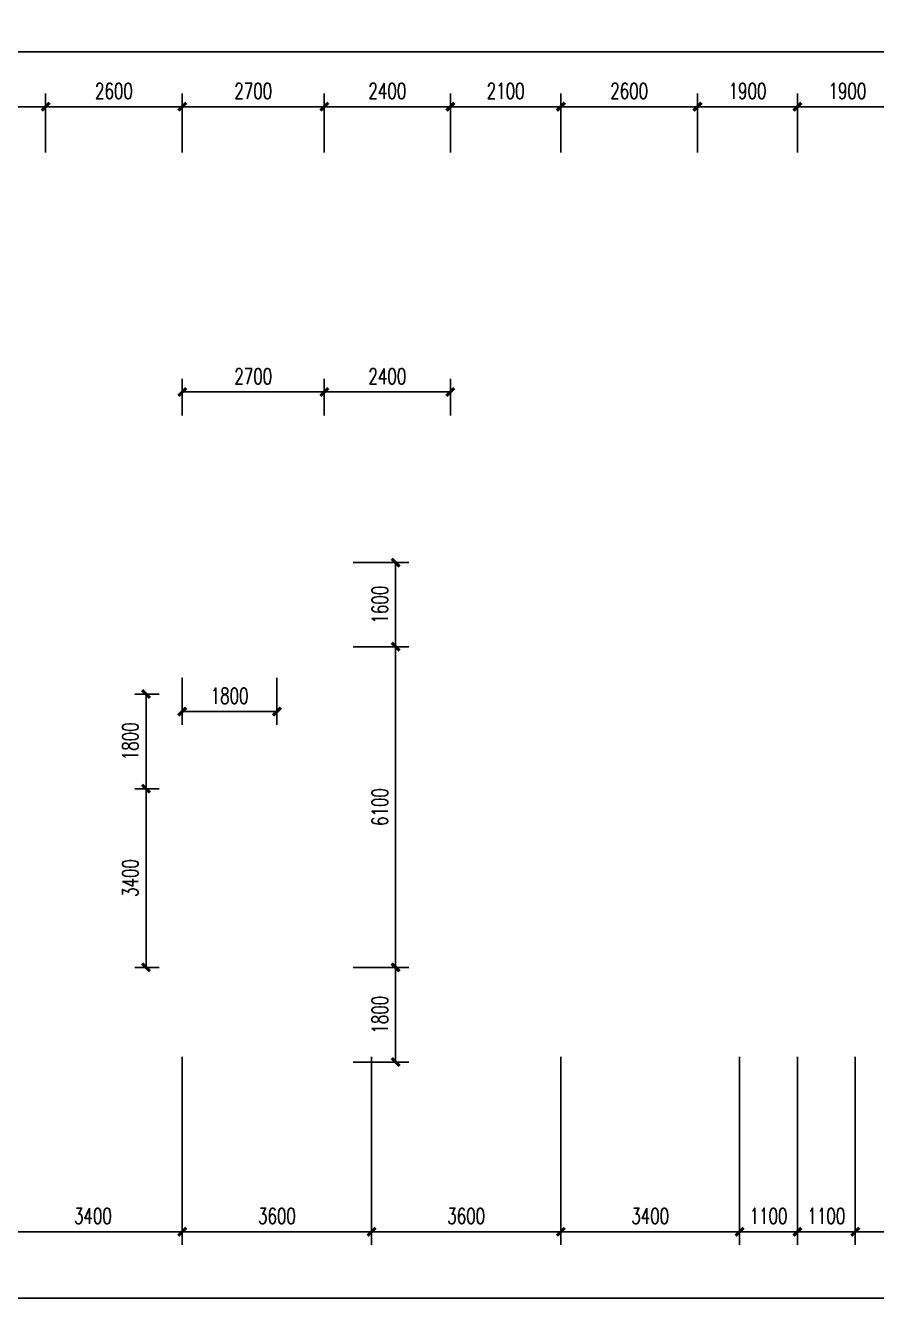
# Model space of a CAD drawing. Extents: x 23428 to 24977637, y 11095 to 11339778.
# Drawn here: x 24880187 to 24896365, y 11152756 to 11177209 of the extents above; entities that cross this region are included whole.
import ezdxf

# ---------------------------------------------------------------- set-up
doc = ezdxf.new("R2010")
doc.units = 0
doc.header["$LTSCALE"] = 1000
doc.layers.add('A-ANNO-DIMS', color=3, linetype='Continuous')
doc.styles.add('DIM_FONT', font='SIMPLEX', dxfattribs={"width": 0.7, "bigfont": 'GBCBIG'})
doc.dimstyles.new('DIMN', dxfattribs={"dimtxt": 300, "dimasz": 150, "dimexe": 250, "dimexo": 300, "dimgap": 150, "dimtad": 1, "dimdec": 0, "dimzin": 0, "dimdsep": 46, "dimtxsty": 'DIM_FONT', "dimblk": 'ARCHTICK', "dimcen": 0.09, "dimclrt": 7, "dimazin": 2, "dimtfac": 1, "dimtdec": 0, "dimtix": 1, "dimtmove": 2, "dimatfit": 3, "dimldrblk": 'ARCHTICK', "dimtolj": 1, "dimtzin": 0, "dimarcsym": 0})

# ---------------------------------------------------------------- blocks, each defined once
blk = doc.blocks.new('_ArchTick')
at = {"color": 0, "linetype": 'ByBlock', "const_width": 0.4}
blk.add_lwpolyline([(-0.5, -0.5), (0.5, 0.5)], dxfattribs=at)
blk = doc.blocks.new('*D272')
at = {"layer": 'A-ANNO-DIMS', "color": 0, "lineweight": -2}
for p, q in [((24883165, 11164804), (24883165, 11163913)), ((24884965, 11164804), (24884965, 11163913)), ((24883165, 11164163), (24884965, 11164163))]:
    blk.add_line(p, q, dxfattribs=at)
at = {"layer": 'Defpoints', "color": 0}
for p in [(24883165, 11165104), (24884965, 11165104), (24884965, 11164163)]:
    blk.add_point(p, dxfattribs=at)
at = {"layer": 'A-ANNO-DIMS', "color": 0, "lineweight": -2, "xscale": 150, "yscale": 150, "zscale": 150, "rotation": 180}
blk.add_blockref('_ArchTick', (24883165, 11164163), dxfattribs=at)
at = {"layer": 'A-ANNO-DIMS', "color": 0, "lineweight": -2, "xscale": 150, "yscale": 150, "zscale": 150}
blk.add_blockref('_ArchTick', (24884965, 11164163), dxfattribs=at)
at = {"layer": 'A-ANNO-DIMS', "color": 7, "insert": (24884065, 11164463), "char_height": 300, "attachment_point": 5, "style": 'DIM_FONT'}
blk.add_mtext('\\A1;1800', dxfattribs=at)
blk = doc.blocks.new('*D273')
at = {"layer": 'A-ANNO-DIMS', "color": 0, "lineweight": -2}
for p, q in [((24882265, 11164497), (24882725, 11164497)), ((24882475, 11162697), (24882475, 11164497)), ((24882265, 11162697), (24882725, 11162697))]:
    blk.add_line(p, q, dxfattribs=at)
at = {"layer": 'Defpoints', "color": 0}
for p in [(24881965, 11164497), (24882475, 11164497), (24881965, 11162697)]:
    blk.add_point(p, dxfattribs=at)
at = {"layer": 'A-ANNO-DIMS', "color": 0, "lineweight": -2, "xscale": 150, "yscale": 150, "zscale": 150}
for p, rotation in [((24882475, 11164497), 90), ((24882475, 11162697), 270)]:
    blk.add_blockref('_ArchTick', p, dxfattribs=dict(at, rotation=rotation))
at = {"layer": 'A-ANNO-DIMS', "color": 7, "insert": (24882175, 11163597), "char_height": 300, "attachment_point": 5, "rotation": 90, "style": 'DIM_FONT'}
blk.add_mtext('\\A1;1800', dxfattribs=at)
blk = doc.blocks.new('*D274')
at = {"layer": 'A-ANNO-DIMS', "color": 0, "lineweight": -2}
for p, q in [((24882265, 11162697), (24882725, 11162697)), ((24882475, 11159297), (24882475, 11162697)), ((24882265, 11159297), (24882725, 11159297))]:
    blk.add_line(p, q, dxfattribs=at)
at = {"layer": 'Defpoints', "color": 0}
for p in [(24881965, 11162697), (24882475, 11162697), (24881965, 11159297)]:
    blk.add_point(p, dxfattribs=at)
at = {"layer": 'A-ANNO-DIMS', "color": 0, "lineweight": -2, "xscale": 150, "yscale": 150, "zscale": 150}
for p, rotation in [((24882475, 11162697), 90), ((24882475, 11159297), 270)]:
    blk.add_blockref('_ArchTick', p, dxfattribs=dict(at, rotation=rotation))
at = {"layer": 'A-ANNO-DIMS', "color": 7, "insert": (24882175, 11160997), "char_height": 300, "attachment_point": 5, "rotation": 90, "style": 'DIM_FONT'}
blk.add_mtext('\\A1;3400', dxfattribs=at)
blk = doc.blocks.new('*D280')
at = {"layer": 'A-ANNO-DIMS', "color": 0, "lineweight": -2}
for p, q in [((24848065, 11176219), (24848065, 11176962)), ((24911065, 11176219), (24911065, 11176962)), ((24848065, 11176712), (24911065, 11176712))]:
    blk.add_line(p, q, dxfattribs=at)
at = {"layer": 'Defpoints', "color": 0}
for p in [(24911065, 11176712), (24848065, 11175919), (24911065, 11175919)]:
    blk.add_point(p, dxfattribs=at)
at = {"layer": 'A-ANNO-DIMS', "color": 0, "lineweight": -2, "xscale": 150, "yscale": 150, "zscale": 150, "rotation": 180}
blk.add_blockref('_ArchTick', (24848065, 11176712), dxfattribs=at)
at = {"layer": 'A-ANNO-DIMS', "color": 0, "lineweight": -2, "xscale": 150, "yscale": 150, "zscale": 150}
blk.add_blockref('_ArchTick', (24911065, 11176712), dxfattribs=at)
at = {"layer": 'A-ANNO-DIMS', "color": 7, "insert": (24879565, 11177012), "char_height": 300, "attachment_point": 5, "style": 'DIM_FONT'}
blk.add_mtext('\\A1;63000', dxfattribs=at)
blk = doc.blocks.new('*D281')
at = {"layer": 'A-ANNO-DIMS', "color": 0, "lineweight": -2}
for p, q in [((24879765, 11174797), (24879765, 11175919)), ((24880565, 11174797), (24880565, 11175919)), ((24879765, 11175669), (24880565, 11175669))]:
    blk.add_line(p, q, dxfattribs=at)
at = {"layer": 'Defpoints', "color": 0}
for p in [(24880565, 11175669), (24879765, 11174497), (24880565, 11174497)]:
    blk.add_point(p, dxfattribs=at)
at = {"layer": 'A-ANNO-DIMS', "color": 0, "lineweight": -2, "xscale": 150, "yscale": 150, "zscale": 150, "rotation": 180}
blk.add_blockref('_ArchTick', (24879765, 11175669), dxfattribs=at)
at = {"layer": 'A-ANNO-DIMS', "color": 0, "lineweight": -2, "xscale": 150, "yscale": 150, "zscale": 150}
blk.add_blockref('_ArchTick', (24880565, 11175669), dxfattribs=at)
at = {"layer": 'A-ANNO-DIMS', "color": 7, "insert": (24879565, 11176237), "char_height": 300, "attachment_point": 5, "style": 'DIM_FONT'}
blk.add_mtext('\\A1;800', dxfattribs=at)
blk = doc.blocks.new('*D282')
at = {"layer": 'A-ANNO-DIMS', "color": 0, "lineweight": -2}
for p, q in [((24880565, 11174797), (24880565, 11175919)), ((24883165, 11174797), (24883165, 11175919)), ((24880565, 11175669), (24883165, 11175669))]:
    blk.add_line(p, q, dxfattribs=at)
at = {"layer": 'Defpoints', "color": 0}
for p in [(24883165, 11175669), (24880565, 11174497), (24883165, 11174497)]:
    blk.add_point(p, dxfattribs=at)
at = {"layer": 'A-ANNO-DIMS', "color": 0, "lineweight": -2, "xscale": 150, "yscale": 150, "zscale": 150, "rotation": 180}
blk.add_blockref('_ArchTick', (24880565, 11175669), dxfattribs=at)
at = {"layer": 'A-ANNO-DIMS', "color": 0, "lineweight": -2, "xscale": 150, "yscale": 150, "zscale": 150}
blk.add_blockref('_ArchTick', (24883165, 11175669), dxfattribs=at)
at = {"layer": 'A-ANNO-DIMS', "color": 7, "insert": (24881865, 11175969), "char_height": 300, "attachment_point": 5, "style": 'DIM_FONT'}
blk.add_mtext('\\A1;2600', dxfattribs=at)
blk = doc.blocks.new('*D283')
at = {"layer": 'A-ANNO-DIMS', "color": 0, "lineweight": -2}
for p, q in [((24883165, 11174797), (24883165, 11175919)), ((24885865, 11174797), (24885865, 11175919)), ((24883165, 11175669), (24885865, 11175669))]:
    blk.add_line(p, q, dxfattribs=at)
at = {"layer": 'Defpoints', "color": 0}
for p in [(24885865, 11175669), (24883165, 11174497), (24885865, 11174497)]:
    blk.add_point(p, dxfattribs=at)
at = {"layer": 'A-ANNO-DIMS', "color": 0, "lineweight": -2, "xscale": 150, "yscale": 150, "zscale": 150, "rotation": 180}
blk.add_blockref('_ArchTick', (24883165, 11175669), dxfattribs=at)
at = {"layer": 'A-ANNO-DIMS', "color": 0, "lineweight": -2, "xscale": 150, "yscale": 150, "zscale": 150}
blk.add_blockref('_ArchTick', (24885865, 11175669), dxfattribs=at)
at = {"layer": 'A-ANNO-DIMS', "color": 7, "insert": (24884515, 11175969), "char_height": 300, "attachment_point": 5, "style": 'DIM_FONT'}
blk.add_mtext('\\A1;2700', dxfattribs=at)
blk = doc.blocks.new('*D284')
at = {"layer": 'A-ANNO-DIMS', "color": 0, "lineweight": -2}
for p, q in [((24885865, 11174797), (24885865, 11175919)), ((24888265, 11174797), (24888265, 11175919)), ((24885865, 11175669), (24888265, 11175669))]:
    blk.add_line(p, q, dxfattribs=at)
at = {"layer": 'Defpoints', "color": 0}
for p in [(24888265, 11175669), (24885865, 11174497), (24888265, 11174497)]:
    blk.add_point(p, dxfattribs=at)
at = {"layer": 'A-ANNO-DIMS', "color": 0, "lineweight": -2, "xscale": 150, "yscale": 150, "zscale": 150, "rotation": 180}
blk.add_blockref('_ArchTick', (24885865, 11175669), dxfattribs=at)
at = {"layer": 'A-ANNO-DIMS', "color": 0, "lineweight": -2, "xscale": 150, "yscale": 150, "zscale": 150}
blk.add_blockref('_ArchTick', (24888265, 11175669), dxfattribs=at)
at = {"layer": 'A-ANNO-DIMS', "color": 7, "insert": (24887065, 11175969), "char_height": 300, "attachment_point": 5, "style": 'DIM_FONT'}
blk.add_mtext('\\A1;2400', dxfattribs=at)
blk = doc.blocks.new('*D285')
at = {"layer": 'A-ANNO-DIMS', "color": 0, "lineweight": -2}
for p, q in [((24888265, 11174797), (24888265, 11175919)), ((24890365, 11174797), (24890365, 11175919)), ((24888265, 11175669), (24890365, 11175669))]:
    blk.add_line(p, q, dxfattribs=at)
at = {"layer": 'Defpoints', "color": 0}
for p in [(24890365, 11175669), (24888265, 11174497), (24890365, 11174497)]:
    blk.add_point(p, dxfattribs=at)
at = {"layer": 'A-ANNO-DIMS', "color": 0, "lineweight": -2, "xscale": 150, "yscale": 150, "zscale": 150, "rotation": 180}
blk.add_blockref('_ArchTick', (24888265, 11175669), dxfattribs=at)
at = {"layer": 'A-ANNO-DIMS', "color": 0, "lineweight": -2, "xscale": 150, "yscale": 150, "zscale": 150}
blk.add_blockref('_ArchTick', (24890365, 11175669), dxfattribs=at)
at = {"layer": 'A-ANNO-DIMS', "color": 7, "insert": (24889315, 11175969), "char_height": 300, "attachment_point": 5, "style": 'DIM_FONT'}
blk.add_mtext('\\A1;2100', dxfattribs=at)
blk = doc.blocks.new('*D286')
at = {"layer": 'A-ANNO-DIMS', "color": 0, "lineweight": -2}
for p, q in [((24890365, 11174797), (24890365, 11175919)), ((24892965, 11174797), (24892965, 11175919)), ((24890365, 11175669), (24892965, 11175669))]:
    blk.add_line(p, q, dxfattribs=at)
at = {"layer": 'Defpoints', "color": 0}
for p in [(24892965, 11175669), (24890365, 11174497), (24892965, 11174497)]:
    blk.add_point(p, dxfattribs=at)
at = {"layer": 'A-ANNO-DIMS', "color": 0, "lineweight": -2, "xscale": 150, "yscale": 150, "zscale": 150, "rotation": 180}
blk.add_blockref('_ArchTick', (24890365, 11175669), dxfattribs=at)
at = {"layer": 'A-ANNO-DIMS', "color": 0, "lineweight": -2, "xscale": 150, "yscale": 150, "zscale": 150}
blk.add_blockref('_ArchTick', (24892965, 11175669), dxfattribs=at)
at = {"layer": 'A-ANNO-DIMS', "color": 7, "insert": (24891665, 11175969), "char_height": 300, "attachment_point": 5, "style": 'DIM_FONT'}
blk.add_mtext('\\A1;2600', dxfattribs=at)
blk = doc.blocks.new('*D287')
at = {"layer": 'A-ANNO-DIMS', "color": 0, "lineweight": -2}
for p, q in [((24892965, 11174797), (24892965, 11175919)), ((24894865, 11174797), (24894865, 11175919)), ((24892965, 11175669), (24894865, 11175669))]:
    blk.add_line(p, q, dxfattribs=at)
at = {"layer": 'Defpoints', "color": 0}
for p in [(24894865, 11175669), (24892965, 11174497), (24894865, 11174497)]:
    blk.add_point(p, dxfattribs=at)
at = {"layer": 'A-ANNO-DIMS', "color": 0, "lineweight": -2, "xscale": 150, "yscale": 150, "zscale": 150, "rotation": 180}
blk.add_blockref('_ArchTick', (24892965, 11175669), dxfattribs=at)
at = {"layer": 'A-ANNO-DIMS', "color": 0, "lineweight": -2, "xscale": 150, "yscale": 150, "zscale": 150}
blk.add_blockref('_ArchTick', (24894865, 11175669), dxfattribs=at)
at = {"layer": 'A-ANNO-DIMS', "color": 7, "insert": (24893915, 11175969), "char_height": 300, "attachment_point": 5, "style": 'DIM_FONT'}
blk.add_mtext('\\A1;1900', dxfattribs=at)
blk = doc.blocks.new('*D288')
at = {"layer": 'A-ANNO-DIMS', "color": 0, "lineweight": -2}
for p, q in [((24894865, 11174797), (24894865, 11175919)), ((24896765, 11174797), (24896765, 11175919)), ((24894865, 11175669), (24896765, 11175669))]:
    blk.add_line(p, q, dxfattribs=at)
at = {"layer": 'Defpoints', "color": 0}
for p in [(24896765, 11175669), (24894865, 11174497), (24896765, 11174497)]:
    blk.add_point(p, dxfattribs=at)
at = {"layer": 'A-ANNO-DIMS', "color": 0, "lineweight": -2, "xscale": 150, "yscale": 150, "zscale": 150, "rotation": 180}
blk.add_blockref('_ArchTick', (24894865, 11175669), dxfattribs=at)
at = {"layer": 'A-ANNO-DIMS', "color": 0, "lineweight": -2, "xscale": 150, "yscale": 150, "zscale": 150}
blk.add_blockref('_ArchTick', (24896765, 11175669), dxfattribs=at)
at = {"layer": 'A-ANNO-DIMS', "color": 7, "insert": (24895815, 11175969), "char_height": 300, "attachment_point": 5, "style": 'DIM_FONT'}
blk.add_mtext('\\A1;1900', dxfattribs=at)
blk = doc.blocks.new('*D526')
at = {"layer": 'A-ANNO-DIMS', "color": 0, "lineweight": -2}
for p, q in [((24848065, 11153719), (24848065, 11152756)), ((24911065, 11153719), (24911065, 11152756)), ((24848065, 11153006), (24911065, 11153006))]:
    blk.add_line(p, q, dxfattribs=at)
at = {"layer": 'Defpoints', "color": 0}
for p in [(24848065, 11154019), (24911065, 11154019), (24911065, 11153006)]:
    blk.add_point(p, dxfattribs=at)
at = {"layer": 'A-ANNO-DIMS', "color": 0, "lineweight": -2, "xscale": 150, "yscale": 150, "zscale": 150, "rotation": 180}
blk.add_blockref('_ArchTick', (24848065, 11153006), dxfattribs=at)
at = {"layer": 'A-ANNO-DIMS', "color": 0, "lineweight": -2, "xscale": 150, "yscale": 150, "zscale": 150}
blk.add_blockref('_ArchTick', (24911065, 11153006), dxfattribs=at)
at = {"layer": 'A-ANNO-DIMS', "color": 7, "insert": (24879565, 11153306), "char_height": 300, "attachment_point": 5, "style": 'DIM_FONT'}
blk.add_mtext('\\A1;63000', dxfattribs=at)
blk = doc.blocks.new('*D527')
at = {"layer": 'A-ANNO-DIMS', "color": 0, "lineweight": -2}
for p, q in [((24886413, 11159297), (24887473, 11159297)), ((24887223, 11157497), (24887223, 11159297)), ((24886413, 11157497), (24887473, 11157497))]:
    blk.add_line(p, q, dxfattribs=at)
at = {"layer": 'Defpoints', "color": 0}
for p in [(24886113, 11159297), (24887223, 11159297), (24886113, 11157497)]:
    blk.add_point(p, dxfattribs=at)
at = {"layer": 'A-ANNO-DIMS', "color": 0, "lineweight": -2, "xscale": 150, "yscale": 150, "zscale": 150}
for p, rotation in [((24887223, 11159297), 90), ((24887223, 11157497), 270)]:
    blk.add_blockref('_ArchTick', p, dxfattribs=dict(at, rotation=rotation))
at = {"layer": 'A-ANNO-DIMS', "color": 7, "insert": (24886923, 11158397), "char_height": 300, "attachment_point": 5, "rotation": 90, "style": 'DIM_FONT'}
blk.add_mtext('\\A1;1800', dxfattribs=at)
blk = doc.blocks.new('*D528')
at = {"layer": 'A-ANNO-DIMS', "color": 0, "lineweight": -2}
for p, q in [((24886413, 11165397), (24887473, 11165397)), ((24887223, 11159297), (24887223, 11165397)), ((24886413, 11159297), (24887473, 11159297))]:
    blk.add_line(p, q, dxfattribs=at)
at = {"layer": 'Defpoints', "color": 0}
for p in [(24886113, 11165397), (24887223, 11165397), (24886113, 11159297)]:
    blk.add_point(p, dxfattribs=at)
at = {"layer": 'A-ANNO-DIMS', "color": 0, "lineweight": -2, "xscale": 150, "yscale": 150, "zscale": 150}
for p, rotation in [((24887223, 11165397), 90), ((24887223, 11159297), 270)]:
    blk.add_blockref('_ArchTick', p, dxfattribs=dict(at, rotation=rotation))
at = {"layer": 'A-ANNO-DIMS', "color": 7, "insert": (24886923, 11162347), "char_height": 300, "attachment_point": 5, "rotation": 90, "style": 'DIM_FONT'}
blk.add_mtext('\\A1;6100', dxfattribs=at)
blk = doc.blocks.new('*D529')
at = {"layer": 'A-ANNO-DIMS', "color": 0, "lineweight": -2}
for p, q in [((24886413, 11166997), (24887473, 11166997)), ((24887223, 11165397), (24887223, 11166997)), ((24886413, 11165397), (24887473, 11165397))]:
    blk.add_line(p, q, dxfattribs=at)
at = {"layer": 'Defpoints', "color": 0}
for p in [(24886113, 11166997), (24887223, 11166997), (24886113, 11165397)]:
    blk.add_point(p, dxfattribs=at)
at = {"layer": 'A-ANNO-DIMS', "color": 0, "lineweight": -2, "xscale": 150, "yscale": 150, "zscale": 150}
for p, rotation in [((24887223, 11166997), 90), ((24887223, 11165397), 270)]:
    blk.add_blockref('_ArchTick', p, dxfattribs=dict(at, rotation=rotation))
at = {"layer": 'A-ANNO-DIMS', "color": 7, "insert": (24886923, 11166197), "char_height": 300, "attachment_point": 5, "rotation": 90, "style": 'DIM_FONT'}
blk.add_mtext('\\A1;1600', dxfattribs=at)
blk = doc.blocks.new('*D537')
at = {"layer": 'A-ANNO-DIMS', "color": 0, "lineweight": -2}
for p, q in [((24883165, 11169797), (24883165, 11170492)), ((24885865, 11169797), (24885865, 11170492)), ((24883165, 11170242), (24885865, 11170242))]:
    blk.add_line(p, q, dxfattribs=at)
at = {"layer": 'Defpoints', "color": 0}
for p in [(24885865, 11170242), (24883165, 11169497), (24885865, 11169497)]:
    blk.add_point(p, dxfattribs=at)
at = {"layer": 'A-ANNO-DIMS', "color": 0, "lineweight": -2, "xscale": 150, "yscale": 150, "zscale": 150, "rotation": 180}
blk.add_blockref('_ArchTick', (24883165, 11170242), dxfattribs=at)
at = {"layer": 'A-ANNO-DIMS', "color": 0, "lineweight": -2, "xscale": 150, "yscale": 150, "zscale": 150}
blk.add_blockref('_ArchTick', (24885865, 11170242), dxfattribs=at)
at = {"layer": 'A-ANNO-DIMS', "color": 7, "insert": (24884515, 11170542), "char_height": 300, "attachment_point": 5, "style": 'DIM_FONT'}
blk.add_mtext('\\A1;2700', dxfattribs=at)
blk = doc.blocks.new('*D538')
at = {"layer": 'A-ANNO-DIMS', "color": 0, "lineweight": -2}
for p, q in [((24885865, 11169797), (24885865, 11170492)), ((24888265, 11169797), (24888265, 11170492)), ((24885865, 11170242), (24888265, 11170242))]:
    blk.add_line(p, q, dxfattribs=at)
at = {"layer": 'Defpoints', "color": 0}
for p in [(24888265, 11170242), (24885865, 11169497), (24888265, 11169497)]:
    blk.add_point(p, dxfattribs=at)
at = {"layer": 'A-ANNO-DIMS', "color": 0, "lineweight": -2, "xscale": 150, "yscale": 150, "zscale": 150, "rotation": 180}
blk.add_blockref('_ArchTick', (24885865, 11170242), dxfattribs=at)
at = {"layer": 'A-ANNO-DIMS', "color": 0, "lineweight": -2, "xscale": 150, "yscale": 150, "zscale": 150}
blk.add_blockref('_ArchTick', (24888265, 11170242), dxfattribs=at)
at = {"layer": 'A-ANNO-DIMS', "color": 7, "insert": (24887065, 11170542), "char_height": 300, "attachment_point": 5, "style": 'DIM_FONT'}
blk.add_mtext('\\A1;2400', dxfattribs=at)
blk = doc.blocks.new('*D540')
at = {"layer": 'A-ANNO-DIMS', "color": 0, "lineweight": -2}
for p, q in [((24879765, 11157597), (24879765, 11154019)), ((24883165, 11157597), (24883165, 11154019)), ((24879765, 11154269), (24883165, 11154269))]:
    blk.add_line(p, q, dxfattribs=at)
at = {"layer": 'Defpoints', "color": 0}
for p in [(24879765, 11157897), (24883165, 11157897), (24883165, 11154269)]:
    blk.add_point(p, dxfattribs=at)
at = {"layer": 'A-ANNO-DIMS', "color": 0, "lineweight": -2, "xscale": 150, "yscale": 150, "zscale": 150, "rotation": 180}
blk.add_blockref('_ArchTick', (24879765, 11154269), dxfattribs=at)
at = {"layer": 'A-ANNO-DIMS', "color": 0, "lineweight": -2, "xscale": 150, "yscale": 150, "zscale": 150}
blk.add_blockref('_ArchTick', (24883165, 11154269), dxfattribs=at)
at = {"layer": 'A-ANNO-DIMS', "color": 7, "insert": (24881465, 11154569), "char_height": 300, "attachment_point": 5, "style": 'DIM_FONT'}
blk.add_mtext('\\A1;3400', dxfattribs=at)
blk = doc.blocks.new('*D541')
at = {"layer": 'A-ANNO-DIMS', "color": 0, "lineweight": -2}
for p, q in [((24883165, 11157597), (24883165, 11154019)), ((24886765, 11157597), (24886765, 11154019)), ((24883165, 11154269), (24886765, 11154269))]:
    blk.add_line(p, q, dxfattribs=at)
at = {"layer": 'Defpoints', "color": 0}
for p in [(24883165, 11157897), (24886765, 11157897), (24886765, 11154269)]:
    blk.add_point(p, dxfattribs=at)
at = {"layer": 'A-ANNO-DIMS', "color": 0, "lineweight": -2, "xscale": 150, "yscale": 150, "zscale": 150, "rotation": 180}
blk.add_blockref('_ArchTick', (24883165, 11154269), dxfattribs=at)
at = {"layer": 'A-ANNO-DIMS', "color": 0, "lineweight": -2, "xscale": 150, "yscale": 150, "zscale": 150}
blk.add_blockref('_ArchTick', (24886765, 11154269), dxfattribs=at)
at = {"layer": 'A-ANNO-DIMS', "color": 7, "insert": (24884965, 11154569), "char_height": 300, "attachment_point": 5, "style": 'DIM_FONT'}
blk.add_mtext('\\A1;3600', dxfattribs=at)
blk = doc.blocks.new('*D542')
at = {"layer": 'A-ANNO-DIMS', "color": 0, "lineweight": -2}
for p, q in [((24886765, 11157597), (24886765, 11154019)), ((24890365, 11157597), (24890365, 11154019)), ((24886765, 11154269), (24890365, 11154269))]:
    blk.add_line(p, q, dxfattribs=at)
at = {"layer": 'Defpoints', "color": 0}
for p in [(24886765, 11157897), (24890365, 11157897), (24890365, 11154269)]:
    blk.add_point(p, dxfattribs=at)
at = {"layer": 'A-ANNO-DIMS', "color": 0, "lineweight": -2, "xscale": 150, "yscale": 150, "zscale": 150, "rotation": 180}
blk.add_blockref('_ArchTick', (24886765, 11154269), dxfattribs=at)
at = {"layer": 'A-ANNO-DIMS', "color": 0, "lineweight": -2, "xscale": 150, "yscale": 150, "zscale": 150}
blk.add_blockref('_ArchTick', (24890365, 11154269), dxfattribs=at)
at = {"layer": 'A-ANNO-DIMS', "color": 7, "insert": (24888565, 11154569), "char_height": 300, "attachment_point": 5, "style": 'DIM_FONT'}
blk.add_mtext('\\A1;3600', dxfattribs=at)
blk = doc.blocks.new('*D543')
at = {"layer": 'A-ANNO-DIMS', "color": 0, "lineweight": -2}
for p, q in [((24890365, 11157597), (24890365, 11154019)), ((24893765, 11157597), (24893765, 11154019)), ((24890365, 11154269), (24893765, 11154269))]:
    blk.add_line(p, q, dxfattribs=at)
at = {"layer": 'Defpoints', "color": 0}
for p in [(24890365, 11157897), (24893765, 11157897), (24893765, 11154269)]:
    blk.add_point(p, dxfattribs=at)
at = {"layer": 'A-ANNO-DIMS', "color": 0, "lineweight": -2, "xscale": 150, "yscale": 150, "zscale": 150, "rotation": 180}
blk.add_blockref('_ArchTick', (24890365, 11154269), dxfattribs=at)
at = {"layer": 'A-ANNO-DIMS', "color": 0, "lineweight": -2, "xscale": 150, "yscale": 150, "zscale": 150}
blk.add_blockref('_ArchTick', (24893765, 11154269), dxfattribs=at)
at = {"layer": 'A-ANNO-DIMS', "color": 7, "insert": (24892065, 11154569), "char_height": 300, "attachment_point": 5, "style": 'DIM_FONT'}
blk.add_mtext('\\A1;3400', dxfattribs=at)
blk = doc.blocks.new('*D544')
at = {"layer": 'A-ANNO-DIMS', "color": 0, "lineweight": -2}
for p, q in [((24893765, 11157597), (24893765, 11154019)), ((24894865, 11157597), (24894865, 11154019)), ((24893765, 11154269), (24894865, 11154269))]:
    blk.add_line(p, q, dxfattribs=at)
at = {"layer": 'Defpoints', "color": 0}
for p in [(24893765, 11157897), (24894865, 11157897), (24894865, 11154269)]:
    blk.add_point(p, dxfattribs=at)
at = {"layer": 'A-ANNO-DIMS', "color": 0, "lineweight": -2, "xscale": 150, "yscale": 150, "zscale": 150, "rotation": 180}
blk.add_blockref('_ArchTick', (24893765, 11154269), dxfattribs=at)
at = {"layer": 'A-ANNO-DIMS', "color": 0, "lineweight": -2, "xscale": 150, "yscale": 150, "zscale": 150}
blk.add_blockref('_ArchTick', (24894865, 11154269), dxfattribs=at)
at = {"layer": 'A-ANNO-DIMS', "color": 7, "insert": (24894315, 11154569), "char_height": 300, "attachment_point": 5, "style": 'DIM_FONT'}
blk.add_mtext('\\A1;1100', dxfattribs=at)
blk = doc.blocks.new('*D551')
at = {"layer": 'A-ANNO-DIMS', "color": 0, "lineweight": -2}
for p, q in [((24895965, 11157597), (24895965, 11154019)), ((24899365, 11157597), (24899365, 11154019)), ((24895965, 11154269), (24899365, 11154269))]:
    blk.add_line(p, q, dxfattribs=at)
at = {"layer": 'Defpoints', "color": 0}
for p in [(24895965, 11157897), (24899365, 11157897), (24899365, 11154269)]:
    blk.add_point(p, dxfattribs=at)
at = {"layer": 'A-ANNO-DIMS', "color": 0, "lineweight": -2, "xscale": 150, "yscale": 150, "zscale": 150, "rotation": 180}
blk.add_blockref('_ArchTick', (24895965, 11154269), dxfattribs=at)
at = {"layer": 'A-ANNO-DIMS', "color": 0, "lineweight": -2, "xscale": 150, "yscale": 150, "zscale": 150}
blk.add_blockref('_ArchTick', (24899365, 11154269), dxfattribs=at)
at = {"layer": 'A-ANNO-DIMS', "color": 7, "insert": (24897665, 11154569), "char_height": 300, "attachment_point": 5, "style": 'DIM_FONT'}
blk.add_mtext('\\A1;3400', dxfattribs=at)
blk = doc.blocks.new('*D552')
at = {"layer": 'A-ANNO-DIMS', "color": 0, "lineweight": -2}
for p, q in [((24894865, 11157597), (24894865, 11154019)), ((24895965, 11157597), (24895965, 11154019)), ((24894865, 11154269), (24895965, 11154269))]:
    blk.add_line(p, q, dxfattribs=at)
at = {"layer": 'Defpoints', "color": 0}
for p in [(24894865, 11157897), (24895965, 11157897), (24895965, 11154269)]:
    blk.add_point(p, dxfattribs=at)
at = {"layer": 'A-ANNO-DIMS', "color": 0, "lineweight": -2, "xscale": 150, "yscale": 150, "zscale": 150, "rotation": 180}
blk.add_blockref('_ArchTick', (24894865, 11154269), dxfattribs=at)
at = {"layer": 'A-ANNO-DIMS', "color": 0, "lineweight": -2, "xscale": 150, "yscale": 150, "zscale": 150}
blk.add_blockref('_ArchTick', (24895965, 11154269), dxfattribs=at)
at = {"layer": 'A-ANNO-DIMS', "color": 7, "insert": (24895415, 11154569), "char_height": 300, "attachment_point": 5, "style": 'DIM_FONT'}
blk.add_mtext('\\A1;1100', dxfattribs=at)

msp = doc.modelspace()

# ---------------------------------------------------------------- dimensions: what is measured, and where the dimension line sits
at = {"layer": 'A-ANNO-DIMS'}
for p1, p2, distance, picture, middle in [((24848064.579, 11175919.377), (24911064.579, 11175919.377), 792.673, '*D280', (24879564.579, 11177012.05)), ((24880564.579, 11174497.4), (24883164.579, 11174497.4), 1171.977, '*D282', (24881864.579, 11175969.377)), ((24883164.579, 11174497.4), (24885864.579, 11174497.4), 1171.977, '*D283', (24884514.579, 11175969.377)), ((24885864.579, 11174497.4), (24888264.579, 11174497.4), 1171.977, '*D284', (24887064.579, 11175969.377)), ((24888264.579, 11174497.4), (24890364.579, 11174497.4), 1171.977, '*D285', (24889314.579, 11175969.377)), ((24890364.579, 11174497.4), (24892964.579, 11174497.4), 1171.977, '*D286', (24891664.579, 11175969.377)), ((24892964.579, 11174497.4), (24894864.579, 11174497.4), 1171.977, '*D287', (24893914.579, 11175969.377)), ((24894864.579, 11174497.4), (24896764.579, 11174497.4), 1171.977, '*D288', (24895814.579, 11175969.377)), ((24883164.579, 11169497.4), (24885864.579, 11169497.4), 745.042, '*D537', (24884514.579, 11170542.442)), ((24885864.579, 11169497.4), (24888264.579, 11169497.4), 745.042, '*D538', (24887064.579, 11170542.442)), ((24886112.579, 11165397.4), (24886112.579, 11166997.4), -1110.906, '*D529', (24886923.485, 11166197.4)), ((24886112.579, 11159297.4), (24886112.579, 11165397.4), -1110.906, '*D528', (24886923.485, 11162347.4)), ((24883164.579, 11165104.19), (24884964.579, 11165104.19), -940.874, '*D272', (24884064.579, 11164463.316)), ((24881964.579, 11162697.4), (24881964.579, 11164497.4), -510.694, '*D273', (24882175.272, 11163597.4)), ((24881964.579, 11159297.4), (24881964.579, 11162697.4), -510.694, '*D274', (24882175.272, 11160997.4)), ((24886112.579, 11157497.4), (24886112.579, 11159297.4), -1110.906, '*D527', (24886923.485, 11158397.4)), ((24879764.579, 11157897.4), (24883164.579, 11157897.4), -3628.37, '*D540', (24881464.579, 11154569.03)), ((24883164.579, 11157897.4), (24886764.579, 11157897.4), -3628.37, '*D541', (24884964.579, 11154569.03)), ((24886764.579, 11157897.4), (24890364.579, 11157897.4), -3628.37, '*D542', (24888564.579, 11154569.03)), ((24890364.579, 11157897.4), (24893764.579, 11157897.4), -3628.37, '*D543', (24892064.579, 11154569.03)), ((24893764.579, 11157897.4), (24894864.579, 11157897.4), -3628.37, '*D544', (24894314.579, 11154569.03)), ((24894864.579, 11157897.4), (24895964.579, 11157897.4), -3628.37, '*D552', (24895414.579, 11154569.03)), ((24895964.579, 11157897.4), (24899364.579, 11157897.4), -3628.37, '*D551', (24897664.579, 11154569.03)), ((24848064.579, 11154019.03), (24911064.579, 11154019.03), -1012.587, '*D526', (24879564.579, 11153306.443))]:
    dim = msp.add_aligned_dim(p1=p1, p2=p2, distance=distance, dimstyle='DIMN', dxfattribs=at)
    dim.commit()
    dim.dimension.update_dxf_attribs({"geometry": picture, "text_midpoint": middle})
dim = msp.add_linear_dim(base=(24880564.579, 11175669.377), p1=(24879764.579, 11174497.4), p2=(24880564.579, 11174497.4), angle=0, dimstyle='DIMN', dxfattribs=at)
dim.commit()
dim.dimension.update_dxf_attribs({"geometry": '*D281', "text_midpoint": (24879564.579, 11176236.877), "dimtype": 129})

doc.saveas('drawing.dxf')
